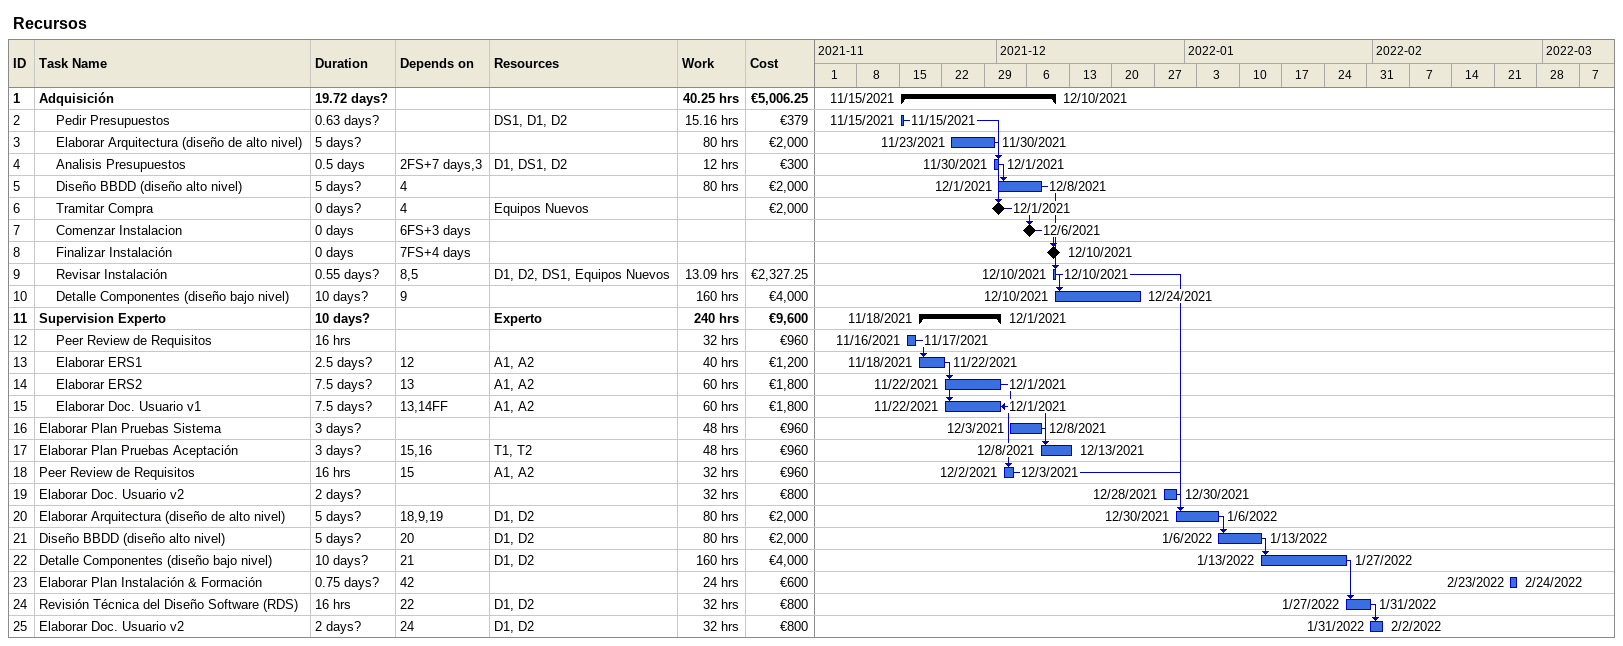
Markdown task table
Recursos

| ID | Level | Task | Duration | Start | Finish | Predecessors | Resources | Work (h) | Cost (€) |
|---|---|---|---|---|---|---|---|---|---|
| 1 | 1 | **Adquisición** | 19.72d? | 2021-11-15 | 2021-12-10 |  |  | 40.25 | 5006.25 |
| 2 | 2 | Pedir Presupuestos | 0.63d? | 2021-11-15 | 2021-11-15 |  | DS1, D1, D2 | 15.16 | 379 |
| 3 | 2 | Elaborar Arquitectura (diseño de alto nivel) | 5d? | 2021-11-23 | 2021-11-30 |  |  | 80 | 2000 |
| 4 | 2 | Analisis Presupuestos | 0.5d | 2021-11-30 | 2021-12-01 | 2FS+7d, 3 | D1, DS1, D2 | 12 | 300 |
| 5 | 2 | Diseño BBDD (diseño alto nivel) | 5d? | 2021-12-01 | 2021-12-08 | 4 |  | 80 | 2000 |
| 6 | 2 | Tramitar Compra | 0d? | 2021-12-01 | 2021-12-01 | 4 | Equipos Nuevos |  | 2000 |
| 7 | 2 | Comenzar Instalacion | 0d | 2021-12-06 | 2021-12-06 | 6FS+3d |  |  |  |
| 8 | 2 | Finalizar Instalación | 0d | 2021-12-10 | 2021-12-10 | 7FS+4d |  |  |  |
| 9 | 2 | Revisar Instalación | 0.55d? | 2021-12-10 | 2021-12-10 | 8, 5 | D1, D2, DS1, Equipos Nuevos | 13.09 | 2327.25 |
| 10 | 2 | Detalle Componentes (diseño bajo nivel) | 10d? | 2021-12-10 | 2021-12-24 | 9 |  | 160 | 4000 |
| 11 | 1 | **Supervision Experto** | 10d? | 2021-11-18 | 2021-12-01 |  | Experto | 240 | 9600 |
| 12 | 2 | Peer Review de Requisitos | 16h | 2021-11-16 | 2021-11-17 |  |  | 32 | 960 |
| 13 | 2 | Elaborar ERS1 | 2.5d? | 2021-11-18 | 2021-11-22 | 12 | A1, A2 | 40 | 1200 |
| 14 | 2 | Elaborar ERS2 | 7.5d? | 2021-11-22 | 2021-12-01 | 13 | A1, A2 | 60 | 1800 |
| 15 | 2 | Elaborar Doc. Usuario v1 | 7.5d? | 2021-11-22 | 2021-12-01 | 13, 14FF | A1, A2 | 60 | 1800 |
| 16 | 1 | Elaborar Plan Pruebas Sistema | 3d? | 2021-12-03 | 2021-12-08 |  |  | 48 | 960 |
| 17 | 1 | Elaborar Plan Pruebas Aceptación | 3d? | 2021-12-08 | 2021-12-13 | 15, 16 | T1, T2 | 48 | 960 |
| 18 | 1 | Peer Review de Requisitos | 16h | 2021-12-02 | 2021-12-03 | 15 | A1, A2 | 32 | 960 |
| 19 | 1 | Elaborar Doc. Usuario v2 | 2d? | 2021-12-28 | 2021-12-30 |  |  | 32 | 800 |
| 20 | 1 | Elaborar Arquitectura (diseño de alto nivel) | 5d? | 2021-12-30 | 2022-01-06 | 18, 9, 19 | D1, D2 | 80 | 2000 |
| 21 | 1 | Diseño BBDD (diseño alto nivel) | 5d? | 2022-01-06 | 2022-01-13 | 20 | D1, D2 | 80 | 2000 |
| 22 | 1 | Detalle Componentes (diseño bajo nivel) | 10d? | 2022-01-13 | 2022-01-27 | 21 | D1, D2 | 160 | 4000 |
| 23 | 1 | Elaborar Plan Instalación & Formación | 0.75d? | 2022-02-23 | 2022-02-24 | 42 |  | 24 | 600 |
| 24 | 1 | Revisión Técnica del Diseño Software (RDS) | 16h | 2022-01-27 | 2022-01-31 | 22 | D1, D2 | 32 | 800 |
| 25 | 1 | Elaborar Doc. Usuario v2 | 2d? | 2022-01-31 | 2022-02-02 | 24 | D1, D2 | 32 | 800 |
